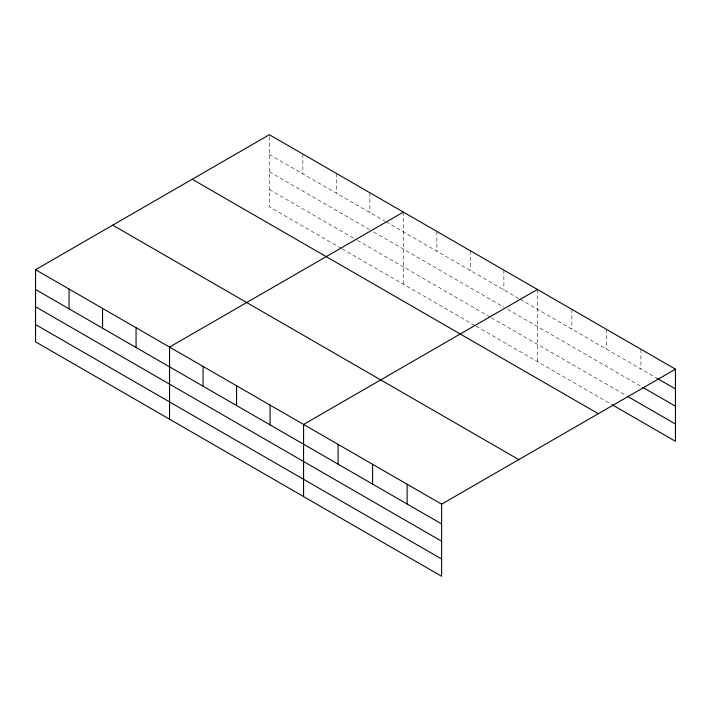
<?xml version="1.0" encoding="UTF-8"?>
<svg xmlns="http://www.w3.org/2000/svg" width="711" height="711" viewBox="0 0 711 711"><rect width="100%" height="100%" fill="white"/><g stroke="black" fill="none" stroke-linecap="round" stroke-linejoin="round"><path stroke-width="0.53" stroke-dasharray="3.56 2.67" d="M341.156 248.29L269.362 206.839L269.362 134.717M269.362 154.491L385.184 221.361M386.144 221.921L519.19 298.736M520.15 299.287L657.231 378.43M269.362 171.769L369.871 229.795M373.693 232.008L503.877 307.161M507.707 309.374L640.931 386.295M269.362 189.561L356.469 239.856M357.429 240.407L490.474 317.222M491.434 317.781L625.591 395.236M342.107 248.841L475.161 325.656M476.121 326.207L611.211 404.204M640.931 349.243L640.931 369.018M606.412 329.317L606.412 349.092M571.902 309.383L571.902 329.166M537.383 289.457L537.383 361.579M503.877 270.118L503.877 289.892M470.371 250.77L470.371 270.544M436.874 231.43L436.874 251.205M403.368 212.082L403.368 284.213M369.871 192.743L369.871 212.518M336.365 173.404L336.365 193.179M302.859 154.056L302.859 173.84"/><path stroke-width="1.07" d="M441.638 541.213L441.638 504.161L35.55 269.709L35.55 341.831L441.638 576.283L441.638 541.213L35.55 306.761M612.171 404.755L675.45 441.291L675.45 369.169L269.362 134.717L35.55 269.709M403.368 212.082L169.556 347.075L169.556 419.197M537.383 289.457L303.57 424.449L303.57 496.571M441.638 504.161L675.45 369.169M657.231 378.43L675.45 388.944M642.851 387.397L675.45 406.221M627.511 396.338L675.45 424.023M192.201 179.261L598.289 413.713M112.711 225.165L518.799 459.617M35.55 289.484L441.638 523.936M35.55 324.554L441.638 559.006M407.119 484.235L407.119 504.01M372.6 464.301L372.6 484.084M338.089 444.375L338.089 464.15M270.064 405.101L270.064 424.885M236.567 385.762L236.567 405.537M203.062 366.423L203.062 386.197M136.059 327.735L136.059 347.51M102.553 308.387L102.553 328.171M69.056 289.048L69.056 308.823"/></g></svg>
